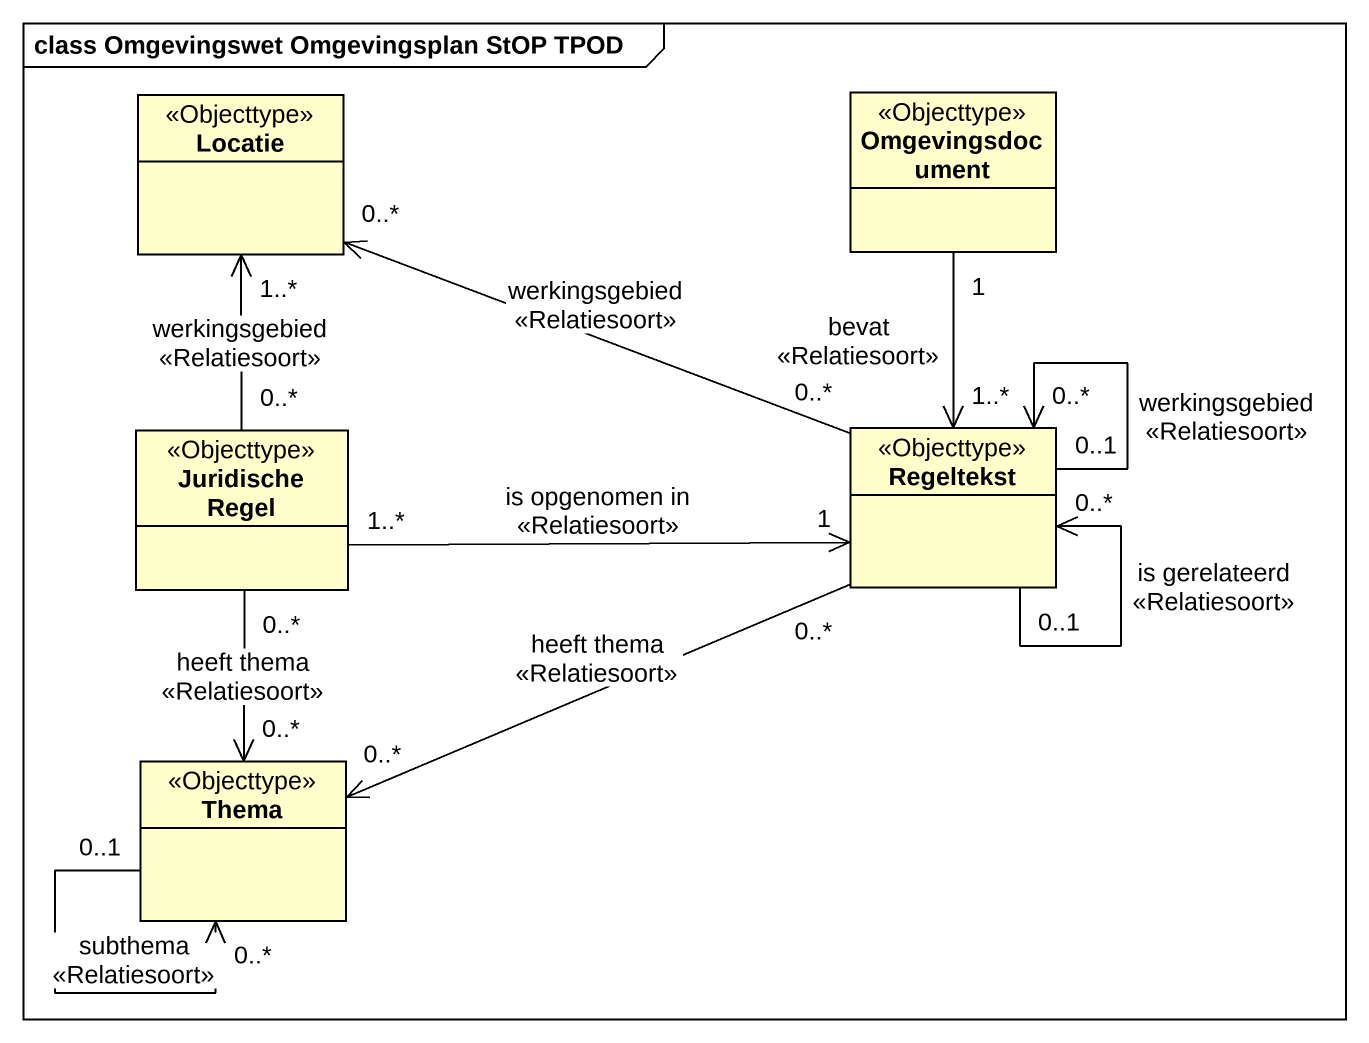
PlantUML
@startuml
mainframe class Omgevingswet Omgevingsplan StOP TPOD
hide circle
hide empty members
class Locatie <<Objecttype>>
class Omgevingsdocument <<Objecttype>>
class "Juridische Regel" as Juridische_Regel <<Objecttype>>
class Regeltekst <<Objecttype>>
class Thema <<Objecttype>>
Omgevingsdocument "1" --> "1..*" Regeltekst : bevat\n<<Relatiesoort>>
Juridische_Regel "0..*" -up-> "1..*" Locatie : werkingsgebied\n<<Relatiesoort>>
Juridische_Regel "1..*" -right-> "1" Regeltekst : is opgenomen in\n<<Relatiesoort>>
Juridische_Regel "0..*" --> "0..*" Thema : heeft thema\n<<Relatiesoort>>
Regeltekst "0..*" -left-> "0..*" Locatie : werkingsgebied\n<<Relatiesoort>>
Regeltekst "0..1" --> "0..*" Regeltekst : is gerelateerd\n<<Relatiesoort>>
Regeltekst "0..1" --> "0..*" Regeltekst : werkingsgebied\n<<Relatiesoort>>
Regeltekst "0..*" -left-> "0..*" Thema : heeft thema\n<<Relatiesoort>>
Thema "0..1" --> "0..*" Thema : subthema\n<<Relatiesoort>>
@enduml
